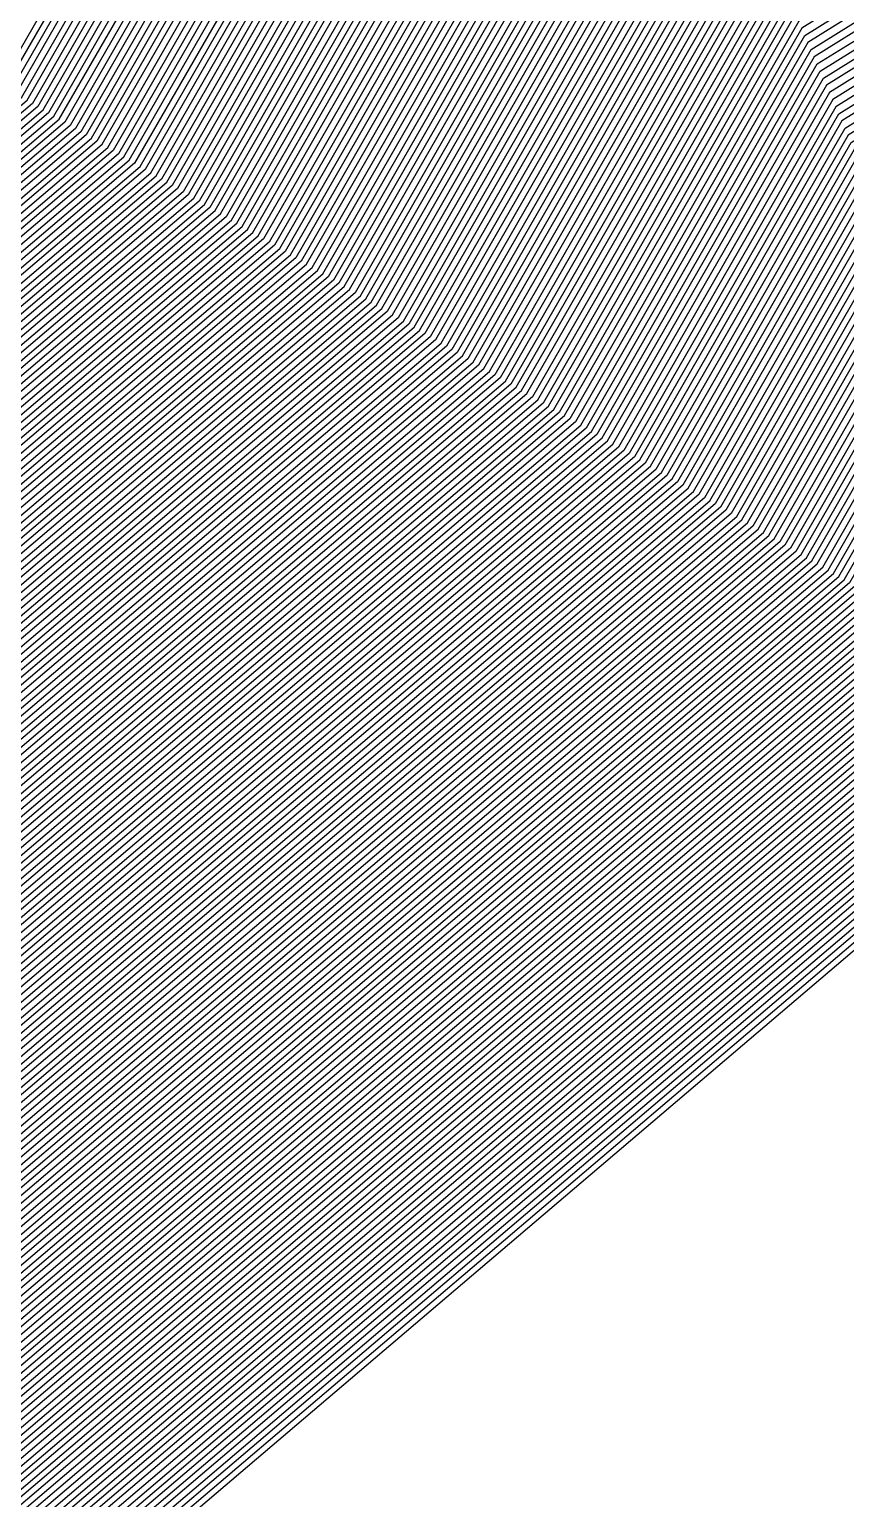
# Model space of a CAD drawing. Extents: x 7084 to 11035, y 13750 to 16729.
# Drawn here: x 8228.4 to 8307.1, y 16092.5 to 16234.2 of the extents above; entities that cross this region are included whole.
import ezdxf

# ---------------------------------------------------------------- set-up
doc = ezdxf.new("R2010")
doc.units = 0
doc.layers.add('Default', color=7, linetype='Continuous')

msp = doc.modelspace()

# ---------------------------------------------------------------- linework, layer by layer
at = {"layer": 'Default'}
for points in [[(8069.51, 16124.96), (8165.24, 16177.64), (8225.55, 16228.94), (8271.02, 16307.95), (8378.72, 16374.99), (8517.54, 16343.86)], [(7483.51, 14982.68), (7531.14, 15092.29), (7618.86, 15195.21), (7718.68, 15301.16), (7727.75, 15407.11), (7753.95, 15547.69), (7758.72, 15561.99), (7816.19, 15789.03), (7847.15, 15989.17), (7928.13, 15991.55), (8070.3, 16124.75), (8165.57, 16177.17), (8226.06, 16228.63), (8271.32, 16307.26), (8378.5, 16373.98), (8516.64, 16343)], [(7759.42, 15561.62), (7817.07, 15789.38), (7847.89, 15988.55), (7928.47, 15990.92), (8071.09, 16124.54), (8165.9, 16176.7), (8226.58, 16228.33), (8271.62, 16306.57), (8378.27, 16372.96), (8515.74, 16342.14)], [(7760.13, 15561.25), (7817.96, 15789.73), (7848.62, 15987.93), (7928.81, 15990.28), (8071.88, 16124.33), (8166.22, 16176.23), (8227.1, 16228.02), (8271.91, 16305.88), (8378.05, 16371.95), (8514.85, 16341.28)], [(7760.83, 15560.88), (7818.85, 15790.09), (7849.36, 15987.3), (7929.15, 15989.65), (8072.67, 16124.12), (8166.55, 16175.77), (8227.62, 16227.72), (8272.21, 16305.2), (8377.82, 16370.94), (8513.95, 16340.41)], [(7466.13, 14361.89), (7326.01, 14490.38), (7335.2, 14674.31), (7433.29, 14865.88), (7485.36, 14982.37), (7532.07, 15089.84), (7620.9, 15194.07), (7721.98, 15301.37), (7731.17, 15408.67), (7756.86, 15546.5), (7761.53, 15560.52), (7819.73, 15790.44), (7850.09, 15986.68), (7929.49, 15989.02), (8073.46, 16123.9), (8166.88, 16175.3), (8228.14, 16227.42), (8272.51, 16304.51), (8377.6, 16369.92), (8513.05, 16339.55)], [(8512.15, 16338.69), (8377.38, 16368.91), (8272.81, 16303.82), (8228.66, 16227.11), (8167.2, 16174.83), (8074.25, 16123.69), (7929.83, 15988.38), (7850.83, 15986.06), (7820.62, 15790.79), (7762.24, 15560.15)], [(8511.25, 16337.83), (8377.15, 16367.9), (8273.11, 16303.13), (8229.18, 16226.81), (8167.53, 16174.36), (8075.05, 16123.48), (7930.17, 15987.75), (7851.56, 15985.43), (7821.51, 15791.15), (7762.94, 15559.78)], [(7486.75, 14982.14), (7532.76, 15088), (7622.43, 15193.22), (7724.46, 15301.52), (7733.74, 15409.83), (7759.04, 15545.61), (7763.64, 15559.41), (7822.39, 15791.5), (7852.3, 15984.81), (7930.51, 15987.11), (8075.84, 16123.27), (8167.86, 16173.9), (8229.7, 16226.5), (8273.41, 16302.45), (8376.93, 16366.88), (8510.35, 16336.97)], [(8509.45, 16336.1), (8376.7, 16365.87), (8273.7, 16301.76), (8230.22, 16226.2), (8168.18, 16173.43), (8076.63, 16123.06), (7930.85, 15986.48), (7853.03, 15984.19), (7823.28, 15791.85), (7764.35, 15559.05), (7759.77, 15545.31), (7734.59, 15410.22), (7725.29, 15301.57), (7622.94, 15192.93)], [(7488.14, 14981.91), (7533.45, 15086.17), (7623.95, 15192.36), (7726.94, 15301.68), (7736.3, 15410.99), (7761.22, 15544.71), (7765.76, 15558.31), (7825.05, 15792.56), (7854.5, 15982.94), (7931.53, 15985.21), (8078.21, 16122.63), (8168.84, 16172.49), (8231.25, 16225.59), (8274.3, 16300.38), (8376.25, 16363.84), (8507.66, 16334.38)], [(7760.5, 15545.01), (7765.05, 15558.68), (7824.16, 15792.21), (7853.77, 15983.56), (7931.19, 15985.84), (8077.42, 16122.84), (8168.51, 16172.96), (8230.73, 16225.89), (8274, 16301.07), (8376.48, 16364.86), (8508.56, 16335.24)], [(8506.76, 16333.52), (8376.03, 16362.83), (8274.6, 16299.69), (8231.77, 16225.29), (8169.16, 16172.03), (8079, 16122.42), (7931.87, 15984.57), (7855.24, 15982.32), (7825.94, 15792.91), (7766.46, 15557.94)], [(8505.86, 16332.65), (8375.8, 16361.82), (8274.9, 16299.01), (8232.29, 16224.98), (8169.49, 16171.56), (8079.8, 16122.21), (7932.22, 15983.94), (7855.97, 15981.69), (7826.82, 15793.27), (7767.16, 15557.58)], [(8504.96, 16331.79), (8375.58, 16360.8), (8275.19, 16298.32), (8232.81, 16224.68), (8169.82, 16171.09), (8080.59, 16122), (7932.56, 15983.3), (7856.71, 15981.07), (7827.71, 15793.62), (7767.87, 15557.21)], [(8504.06, 16330.93), (8375.35, 16359.79), (8275.49, 16297.63), (8233.33, 16224.37), (8170.14, 16170.62), (8081.38, 16121.78), (7932.9, 15982.67), (7857.45, 15980.45), (7828.6, 15793.97), (7768.57, 15556.84)], [(8503.16, 16330.07), (8375.13, 16358.78), (8275.79, 16296.94), (8233.85, 16224.07), (8170.47, 16170.16), (8082.17, 16121.57), (7933.24, 15982.03), (7858.18, 15979.82), (7829.48, 15794.32), (7769.28, 15556.47)], [(8501.37, 16328.34), (8374.68, 16356.75), (8276.39, 16295.57), (8234.88, 16223.46), (8171.12, 16169.22), (8083.75, 16121.15), (7933.92, 15980.76), (7859.65, 15978.58), (7831.26, 15795.03), (7770.68, 15555.74)], [(7771.39, 15555.37), (7832.14, 15795.38), (7860.39, 15977.95), (7934.26, 15980.13), (8084.54, 16120.94), (8171.45, 16168.75), (8235.4, 16223.16), (8276.68, 16294.88), (8374.45, 16355.74), (8500.47, 16327.48)], [(7772.09, 15555), (7833.03, 15795.74), (7861.12, 15977.33), (7934.6, 15979.49), (8085.34, 16120.72), (8171.78, 16168.28), (8235.92, 16222.85), (8276.98, 16294.19), (8374.23, 16354.72), (8499.57, 16326.62)], [(8498.67, 16325.76), (8374, 16353.71), (8277.28, 16293.5), (8236.44, 16222.55), (8172.1, 16167.82), (8086.13, 16120.51), (7934.94, 15978.86), (7861.86, 15976.71), (7833.91, 15796.09), (7772.79, 15554.63)], [(8497.77, 16324.89), (8373.78, 16352.7), (8277.58, 16292.82), (8236.96, 16222.24), (8172.43, 16167.35), (8086.92, 16120.3), (7935.28, 15978.22), (7862.59, 15976.08), (7834.8, 15796.44), (7773.5, 15554.27)], [(7935.62, 15977.59), (8087.71, 16120.09), (8172.76, 16166.88), (8237.48, 16221.94), (8277.88, 16292.13), (8373.55, 16351.68), (8496.87, 16324.03)], [(8495.08, 16322.31), (8373.11, 16349.66), (8278.47, 16290.75), (8238.52, 16221.33), (8173.41, 16165.95), (8089.29, 16119.66), (7936.3, 15976.32), (7864.8, 15974.22), (7837.46, 15797.5), (7775.61, 15553.16), (7771.4, 15540.54), (7748.27, 15416.42), (7738.51, 15302.4), (7631.08, 15188.37), (7536.68, 15077.61), (7494.62, 14980.83), (7439.28, 14857.04), (7350.96, 14684.53), (7341.19, 14489.06), (7467.37, 14373.36), (7538.99, 14259.33), (7639.93, 14231.98), (7981.73, 14486.1)], [(7774.91, 15553.53), (7836.57, 15797.15), (7864.06, 15974.84), (7935.96, 15976.95), (8088.5, 16119.88), (8173.08, 16166.41), (8238, 16221.63), (8278.17, 16291.44), (8373.33, 16350.67), (8495.97, 16323.17)], [(7776.31, 15552.8), (7838.35, 15797.86), (7865.53, 15973.59), (7936.64, 15975.68), (8090.09, 16119.45), (8173.74, 16165.48), (8239.04, 16221.03), (8278.77, 16290.06), (8372.88, 16348.64), (8494.18, 16321.45)], [(7777.72, 15552.06), (7840.12, 15798.56), (7867, 15972.35), (7937.32, 15974.41), (8091.67, 16119.03), (8174.39, 16164.54), (8240.07, 16220.42), (8279.37, 16288.69), (8372.43, 16346.62), (8492.38, 16319.72)], [(8493.28, 16320.58), (8372.66, 16347.63), (8279.07, 16289.38), (8239.55, 16220.72), (8174.07, 16165.01), (8090.88, 16119.24), (7936.98, 15975.05), (7866.27, 15972.97)], [(7496.47, 14980.53), (7537.6, 15075.16), (7633.12, 15187.23), (7741.81, 15302.6), (7751.69, 15417.97), (7774.31, 15539.35), (7778.42, 15551.69), (7841, 15798.92), (7867.74, 15971.72), (7937.66, 15973.78), (8092.46, 16118.82), (8174.72, 16164.08), (8240.59, 16220.11), (8279.66, 16288), (8372.21, 16345.6), (8491.48, 16318.86)], [(8490.58, 16318), (8371.98, 16344.59), (8279.96, 16287.31), (8241.11, 16219.81), (8175.05, 16163.61), (8093.25, 16118.6), (7938, 15973.14), (7868.47, 15971.1), (7841.89, 15799.27), (7779.13, 15551.33), (7775.04, 15539.05), (7752.55, 15418.36), (7742.64, 15302.66)], [(7779.83, 15550.96), (7842.78, 15799.62), (7869.21, 15970.48), (7938.34, 15972.51), (8094.04, 16118.39), (8175.37, 16163.14), (8241.63, 16219.5), (8280.26, 16286.63), (8371.76, 16343.58), (8489.68, 16317.13)], [(8488.79, 16316.27), (8371.53, 16342.56), (8280.56, 16285.94), (8242.15, 16219.2), (8175.7, 16162.67), (8094.83, 16118.18), (7938.68, 15971.88), (7869.94, 15969.85), (7843.66, 15799.97)], [(8487.89, 16315.41), (8371.31, 16341.55), (8280.86, 16285.25), (8242.67, 16218.9), (8176.03, 16162.2), (8095.63, 16117.97), (7939.02, 15971.24)], [(8486.99, 16314.55), (8371.08, 16340.54), (8281.16, 16284.56), (8243.19, 16218.59), (8176.35, 16161.74), (8096.42, 16117.76), (7939.36, 15970.61), (7871.41, 15968.61), (7845.44, 15800.68), (7781.94, 15549.86)], [(8486.09, 16313.69), (8370.86, 16339.52), (8281.45, 16283.87), (8243.7, 16218.29), (8176.68, 16161.27), (8097.21, 16117.54), (7939.7, 15969.97), (7872.15, 15967.98), (7846.32, 15801.03), (7782.65, 15549.49)], [(7499.72, 14979.99), (7539.22, 15070.88), (7636.68, 15185.24), (7747.59, 15302.96), (7757.67, 15420.69), (7779.4, 15537.26), (7783.35, 15549.12), (7847.21, 15801.39), (7872.88, 15967.36), (7940.04, 15969.34), (8098, 16117.33), (8177.01, 16160.8), (8244.22, 16217.98), (8281.75, 16283.19), (8370.63, 16338.51), (8485.19, 16312.82)], [(8484.29, 16311.96), (8370.41, 16337.5), (8282.05, 16282.5), (8244.74, 16217.68), (8177.33, 16160.33), (8098.79, 16117.12), (7940.38, 15968.7), (7873.62, 15966.74), (7848.09, 15801.74), (7784.06, 15548.75)], [(7784.76, 15548.38), (7848.98, 15802.09), (7874.36, 15966.11), (7940.72, 15968.07), (8099.58, 16116.91), (8177.66, 16159.87), (8245.26, 16217.37), (8282.35, 16281.81), (8370.18, 16336.48), (8483.39, 16311.1)], [(8482.5, 16310.24), (8369.96, 16335.47), (8282.65, 16281.12), (8245.78, 16217.07), (8177.99, 16159.4), (8100.38, 16116.7), (7941.06, 15967.43), (7875.09, 15965.49), (7849.87, 15802.45), (7785.46, 15548.02)], [(7786.17, 15547.65), (7850.75, 15802.8), (7875.83, 15964.87), (7941.4, 15966.8), (8101.17, 16116.48), (8178.31, 16158.93), (8246.3, 16216.77), (8282.94, 16280.43), (8369.73, 16334.46), (8481.6, 16309.38)], [(7783.04, 15535.78), (7786.87, 15547.28), (7851.64, 15803.15), (7876.56, 15964.24), (7941.74, 15966.16), (8101.96, 16116.27), (8178.64, 16158.46), (8246.82, 16216.46), (8283.24, 16279.75), (8369.51, 16333.44), (8480.7, 16308.51)], [(8479.8, 16307.65), (8369.28, 16332.43), (8283.54, 16279.06), (8247.34, 16216.16), (8178.97, 16158), (8102.75, 16116.06), (7942.08, 15965.53), (7877.3, 15963.62), (7852.53, 15803.51), (7787.57, 15546.91)], [(7784.49, 15535.18), (7788.28, 15546.55), (7853.41, 15803.86), (7878.03, 15963), (7942.42, 15964.89), (8103.54, 16115.85), (8179.29, 16157.53), (8247.86, 16215.85), (8283.84, 16278.37), (8369.06, 16331.42), (8478.9, 16306.79)], [(7788.98, 15546.18), (7854.3, 15804.21), (7878.77, 15962.37), (7942.76, 15964.26), (8104.33, 16115.64), (8179.62, 16157.06), (8248.37, 16215.55), (8284.14, 16277.68), (8368.83, 16330.4), (8478, 16305.93)], [(7790.39, 15545.44), (7856.07, 15804.92), (7880.24, 15961.13), (7943.44, 15962.99), (8105.92, 16115.21), (8180.27, 16156.13), (8249.41, 16214.94), (8284.73, 16276.31), (8368.39, 16328.38), (8476.2, 16304.2)], [(8179.95, 16156.59), (8248.89, 16215.24), (8284.43, 16277), (8368.61, 16329.39), (8477.1, 16305.06)], [(7791.09, 15545.08), (7856.96, 15805.27), (7880.97, 15960.5), (7943.78, 15962.35), (8106.71, 16115), (8180.6, 16155.66), (8249.93, 16214.64), (8285.03, 16275.62), (8368.16, 16327.36), (8475.31, 16303.34)], [(7791.8, 15544.71), (7857.84, 15805.62), (7881.71, 15959.88), (7944.12, 15961.72), (8107.5, 16114.79), (8180.93, 16155.19), (8250.45, 16214.33), (8285.33, 16274.93), (8367.94, 16326.35), (8474.41, 16302.48)], [(8473.51, 16301.62), (8367.71, 16325.34), (8285.63, 16274.24), (8250.97, 16214.03), (8181.25, 16154.72), (8108.29, 16114.58), (7944.46, 15961.08), (7882.44, 15959.26), (7858.73, 15805.98), (7792.5, 15544.34)], [(8472.61, 16300.75), (8367.49, 16324.32), (8285.92, 16273.56), (8251.49, 16213.72), (8181.58, 16154.25), (8109.08, 16114.37), (7944.8, 15960.45), (7883.18, 15958.64), (7859.62, 15806.33), (7793.21, 15543.97)], [(8471.71, 16299.89), (8367.26, 16323.31), (8286.22, 16272.87), (8252.01, 16213.42), (8181.91, 16153.79), (8109.87, 16114.15), (7945.14, 15959.81), (7883.91, 15958.01), (7860.5, 15806.68), (7793.91, 15543.61)], [(7447.38, 14845.1), (7507.12, 14978.76), (7542.91, 15061.09), (7644.83, 15180.68), (7760.81, 15303.79), (7771.35, 15426.89), (7791.03, 15532.5), (7794.61, 15543.24), (7861.39, 15807.04), (7884.65, 15957.39), (7945.48, 15959.18), (8110.66, 16113.94), (8182.23, 16153.32), (8252.52, 16213.11), (8286.52, 16272.18), (8367.04, 16322.3), (8470.81, 16299.03)], [(8469.91, 16298.17), (8366.81, 16321.28), (8286.82, 16271.49), (8253.04, 16212.81), (8182.56, 16152.85), (8111.46, 16113.73), (7945.82, 15958.54), (7885.38, 15956.77), (7862.27, 15807.39), (7795.32, 15542.87), (7791.76, 15532.2)], [(7631.67, 14243.24), (7546.91, 14266.21), (7469.16, 14389.99), (7363.2, 14487.16), (7373.81, 14699.35), (7447.98, 14844.21), (7508.05, 14978.6), (7543.37, 15059.87), (7645.85, 15180.11), (7762.46, 15303.89), (7773.06, 15427.67), (7792.49, 15531.9), (7796.02, 15542.5), (7863.16, 15807.74), (7886.12, 15956.14), (7946.16, 15957.91), (8112.25, 16113.52), (8182.89, 16152.38), (8253.56, 16212.51), (8287.12, 16270.8), (8366.59, 16320.27), (8469.02, 16297.3)], [(8467.22, 16295.58), (8366.14, 16318.24), (8287.71, 16269.43), (8254.6, 16211.9), (8183.54, 16151.45), (8113.83, 16113.09), (7946.84, 15956.64), (7887.59, 15954.9), (7864.93, 15808.45), (7797.43, 15541.77), (7793.94, 15531.31)], [(8468.12, 16296.44), (8366.36, 16319.26), (8287.41, 16270.12), (8254.08, 16212.2), (8183.22, 16151.92), (8113.04, 16113.31), (7946.5, 15957.27), (7886.85, 15955.52), (7864.05, 15808.1), (7796.72, 15542.13)], [(7798.13, 15541.4), (7865.82, 15808.8), (7888.32, 15954.27), (7947.18, 15956), (8114.62, 16112.88), (8183.87, 16150.98), (8255.12, 16211.59), (8288.01, 16268.74), (8365.91, 16317.23), (8466.32, 16294.72)], [(7795.4, 15530.71), (7798.84, 15541.03), (7866.71, 15809.16), (7889.06, 15953.65), (7947.52, 15955.37), (8115.41, 16112.67), (8184.2, 16150.51), (8255.64, 16211.29), (8288.31, 16268.05), (8365.69, 16316.22), (8465.42, 16293.86)], [(7799.54, 15540.66), (7867.59, 15809.51), (7889.8, 15953.03), (7947.86, 15954.74), (8116.21, 16112.46), (8184.52, 16150.05), (8256.16, 16210.98), (8288.61, 16267.37), (8365.46, 16315.2), (8464.52, 16292.99)], [(7800.24, 15540.3), (7868.48, 15809.86), (7890.53, 15952.4), (7948.2, 15954.1), (8117, 16112.25), (8184.85, 16149.58), (8256.68, 16210.68), (8288.91, 16266.68), (8365.24, 16314.19), (8463.62, 16292.13)], [(8462.73, 16291.27), (8365.01, 16313.18), (8289.2, 16265.99), (8257.19, 16210.38), (8185.18, 16149.11), (8117.79, 16112.03), (7948.54, 15953.47), (7891.27, 15951.78), (7869.36, 15810.22), (7800.95, 15539.93)], [(8460.93, 16289.54), (8364.56, 16311.15), (8289.8, 16264.61), (8258.23, 16209.77), (8185.83, 16148.17), (8119.37, 16111.61), (7949.23, 15952.2), (7892.74, 15950.53), (7871.14, 15810.92), (7802.35, 15539.19), (7799.03, 15529.22), (7780.76, 15431.16), (7769.9, 15304.35), (7650.43, 15177.55), (7545.45, 15054.36), (7512.22, 14977.91), (7450.68, 14840.23), (7380.9, 14703.95), (7370.04, 14486.56), (7469.72, 14395.15), (7549.36, 14268.34), (7629.11, 14246.74), (8009.23, 14529.33)], [(8461.83, 16290.41), (8364.79, 16312.16), (8289.5, 16265.3), (8257.71, 16210.07), (8185.5, 16148.64), (8118.58, 16111.82), (7948.89, 15952.83), (7892, 15951.16), (7870.25, 15810.57), (7801.65, 15539.56)], [(7803.06, 15538.83), (7872.02, 15811.27), (7893.47, 15949.91), (7949.57, 15951.56), (8120.16, 16111.4), (8186.16, 16147.71), (8258.75, 16209.46), (8290.1, 16263.93), (8364.34, 16310.14), (8460.03, 16288.68)], [(8120.95, 16111.19), (8186.48, 16147.24), (8259.27, 16209.16), (8290.4, 16263.24), (8364.11, 16309.13), (8459.13, 16287.82)], [(8458.23, 16286.96), (8363.89, 16308.11), (8290.69, 16262.55), (8259.79, 16208.85), (8186.81, 16146.77), (8121.75, 16110.97), (7950.25, 15950.29), (7894.94, 15948.66), (7873.8, 15811.98), (7804.47, 15538.09), (7801.21, 15528.33), (7783.32, 15432.32), (7772.37, 15304.51), (7651.96, 15176.69)], [(7805.17, 15537.72), (7874.68, 15812.33), (7895.68, 15948.04), (7950.59, 15949.66), (8122.54, 16110.76), (8187.14, 16146.3), (8260.31, 16208.55), (8290.99, 16261.86), (8363.67, 16307.1), (8457.33, 16286.1)], [(7452.18, 14838.02), (7514.53, 14977.52), (7546.6, 15051.31), (7652.98, 15176.12), (7774.03, 15304.61), (7785.03, 15433.1), (7802.67, 15527.73), (7805.87, 15537.36), (7875.57, 15812.69), (7896.41, 15947.42), (7950.93, 15949.02), (8123.33, 16110.55), (8187.46, 16145.84), (8260.83, 16208.24), (8291.29, 16261.17), (8363.44, 16306.09), (8456.44, 16285.23)], [(7806.58, 15536.99), (7876.46, 15813.04), (7897.15, 15946.79), (7951.27, 15948.39), (8124.12, 16110.34), (8187.79, 16145.37), (8261.35, 16207.94), (8291.59, 16260.49), (8363.22, 16305.07), (8455.54, 16284.37)], [(8124.91, 16110.13), (8188.12, 16144.9), (8261.86, 16207.64), (8291.89, 16259.8), (8362.99, 16304.06), (8454.64, 16283.51)], [(7626.84, 14249.84), (7551.55, 14270.24), (7470.22, 14399.74), (7376.11, 14486.04), (7387.2, 14708.03), (7453.07, 14836.7), (7515.92, 14977.29), (7547.29, 15049.47), (7654.5, 15175.27), (7776.5, 15304.77), (7787.59, 15434.26), (7804.85, 15526.84), (7807.99, 15536.25), (7878.23, 15813.75), (7898.62, 15945.55), (7951.95, 15947.12), (8125.7, 16109.91), (8188.44, 16144.43), (8262.38, 16207.33), (8292.18, 16259.11), (8362.77, 16303.05), (8453.74, 16282.65)], [(7377.63, 14485.91), (7388.77, 14709.05), (7453.67, 14835.81), (7516.85, 14977.14), (7547.75, 15048.25), (7655.52, 15174.7), (7778.16, 15304.87), (7789.3, 15435.04), (7806.3, 15526.24), (7809.39, 15535.52), (7880, 15814.45), (7900.09, 15944.3), (7952.63, 15945.85), (8127.29, 16109.49), (8189.1, 16143.5), (8263.42, 16206.72), (8292.78, 16257.74), (8362.32, 16301.02), (8451.94, 16280.92)], [(8451.04, 16280.06), (8362.09, 16300.01), (8293.08, 16257.05), (8263.94, 16206.42), (8189.42, 16143.03), (8128.08, 16109.28), (7952.97, 15945.21), (7900.82, 15943.68), (7880.89, 15814.81), (7810.1, 15535.15)], [(7470.46, 14402.03), (7379.14, 14485.78), (7390.35, 14710.08), (7454.27, 14834.93), (7517.78, 14976.99), (7548.22, 15047.02), (7656.54, 15174.13), (7779.81, 15304.97), (7791.01, 15435.81), (7807.76, 15525.65), (7810.8, 15534.78), (7881.77, 15815.16), (7901.56, 15943.06), (7953.31, 15944.58), (8128.87, 16109.07), (8189.75, 16142.56), (8264.46, 16206.11), (8293.38, 16256.36), (8361.87, 16298.99), (8450.14, 16279.2)], [(8449.25, 16278.34), (8361.64, 16297.98), (8293.67, 16255.67), (8264.98, 16205.81), (8190.08, 16142.1), (8129.66, 16108.85), (7953.65, 15943.94), (7902.29, 15942.43), (7882.66, 15815.51), (7811.5, 15534.41)], [(7812.21, 15534.05), (7883.55, 15815.87), (7903.03, 15941.81), (7953.99, 15943.31), (8130.45, 16108.64), (8190.4, 16141.63), (8265.5, 16205.51), (8293.97, 16254.98), (8361.42, 16296.97), (8448.35, 16277.47)], [(8482.98, 14288.93), (8114.28, 14435.26), (7975.94, 14476.99), (7642.2, 14228.88), (7536.8, 14257.43), (7466.87, 14368.77), (7335.12, 14489.59), (7344.66, 14680.44), (7436.88, 14860.57), (7490.92, 14981.45), (7534.83, 15082.5), (7627.01, 15190.65), (7731.9, 15301.99), (7741.43, 15413.32), (7765.59, 15542.93), (7769.98, 15556.11), (7830.37, 15794.68), (7858.92, 15979.2), (7933.58, 15981.4), (8082.96, 16121.36), (8170.8, 16169.69), (8234.37, 16223.76), (8276.09, 16296.26)], [(7455.17, 14833.6), (7519.16, 14976.75), (7548.91, 15045.19), (7658.07, 15173.27), (7782.29, 15305.13), (7793.58, 15436.98), (7809.94, 15524.75), (7812.91, 15533.68), (7884.43, 15816.22), (7903.76, 15941.19), (7954.33, 15942.67), (8131.24, 16108.43), (8190.73, 16141.16), (8266.01, 16205.2), (8294.27, 16254.3), (8361.19, 16295.95), (8447.45, 16276.61)], [(8446.55, 16275.75), (8360.97, 16294.94), (8294.57, 16253.61), (8266.53, 16204.9), (8191.06, 16140.69), (8132.04, 16108.22), (7954.67, 15942.04), (7904.5, 15940.56), (7885.32, 15816.57), (7813.62, 15533.31)], [(8445.65, 16274.89), (8360.74, 16293.93), (8294.87, 16252.92), (8267.05, 16204.59), (8191.38, 16140.22), (8132.83, 16108.01), (7955.01, 15941.4), (7905.24, 15939.94), (7886.2, 15816.92), (7814.32, 15532.94)], [(8444.75, 16274.03), (8360.52, 16292.91), (8295.16, 16252.23), (8267.57, 16204.29), (8191.71, 16139.76), (8133.62, 16107.79), (7955.35, 15940.77), (7905.97, 15939.32), (7887.09, 15817.28), (7815.02, 15532.58)], [(7521.02, 14976.45), (7549.83, 15042.74), (7660.11, 15172.13), (7785.59, 15305.33), (7797, 15438.53), (7812.85, 15523.56), (7815.73, 15532.21), (7887.98, 15817.63), (7906.71, 15938.69), (7955.69, 15940.13), (8134.41, 16107.58), (8192.04, 16139.29), (8268.09, 16203.98), (8295.46, 16251.55), (8360.29, 16291.9), (8443.85, 16273.16)], [(8442.96, 16272.3), (8360.07, 16290.89), (8295.76, 16250.86), (8268.61, 16203.68), (8192.36, 16138.82), (8135.2, 16107.37), (7956.03, 15939.5), (7907.44, 15938.07), (7888.86, 15817.98), (7816.43, 15531.84)], [(8442.06, 16271.44), (8359.84, 16289.87), (8296.06, 16250.17), (8269.13, 16203.38), (8192.69, 16138.35), (8135.99, 16107.16), (7956.37, 15938.86), (7908.18, 15937.45), (7889.75, 15818.34), (7817.14, 15531.47)], [(8441.16, 16270.58), (8359.62, 16288.86), (8296.36, 16249.48), (8269.65, 16203.07), (8193.02, 16137.89), (8136.79, 16106.95), (7956.71, 15938.23), (7908.91, 15936.82), (7890.64, 15818.69), (7817.84, 15531.11)], [(7818.54, 15530.74), (7891.52, 15819.04), (7909.65, 15936.2), (7957.05, 15937.6), (8137.58, 16106.73), (8193.35, 16137.42), (8270.17, 16202.77), (8296.66, 16248.79), (8359.4, 16287.85), (8440.26, 16269.71)], [(7400.59, 14716.72), (7458.17, 14829.18), (7523.8, 14975.99), (7551.21, 15039.07), (7663.16, 15170.43), (7790.55, 15305.64), (7802.13, 15440.86), (7817.21, 15521.77), (7819.95, 15530), (7893.29, 15819.75), (7911.12, 15934.95), (7957.73, 15936.33), (8139.16, 16106.31), (8194, 16136.48), (8271.2, 16202.16), (8297.25, 16247.42), (8358.95, 16285.82), (8438.46, 16267.99)], [(8439.36, 16268.85), (8359.17, 16286.83), (8296.95, 16248.11), (8270.68, 16202.46), (8193.67, 16136.95), (8138.37, 16106.52), (7957.39, 15936.96), (7910.38, 15935.58), (7892.41, 15819.4)], [(8437.56, 16267.13), (8358.72, 16284.81), (8297.55, 16246.73), (8271.72, 16201.85), (8194.33, 16136.02), (8139.95, 16106.1), (7958.07, 15935.69), (7911.85, 15934.33), (7894.18, 15820.1), (7820.65, 15529.63)], [(7391.29, 14484.72), (7402.95, 14718.25), (7459.07, 14827.85), (7525.18, 14975.75), (7551.91, 15037.24), (7664.69, 15169.57), (7793.03, 15305.8), (7804.69, 15442.02), (7819.39, 15520.88), (7822.06, 15528.9), (7895.95, 15820.81), (7913.32, 15933.08), (7958.75, 15934.42), (8141.53, 16105.67), (8194.98, 16135.08), (8272.76, 16201.25), (8298.15, 16245.35), (8358.27, 16282.78), (8435.77, 16265.4)], [(7821.36, 15529.27), (7895.07, 15820.46), (7912.59, 15933.71), (7958.41, 15935.06), (8140.74, 16105.89), (8194.65, 16135.55), (8272.24, 16201.55), (8297.85, 16246.04), (8358.5, 16283.79), (8436.67, 16266.27)], [(8434.87, 16264.54), (8358.05, 16281.77), (8298.44, 16244.67), (8273.28, 16200.94), (8195.31, 16134.61), (8142.33, 16105.46), (7959.09, 15933.79), (7914.06, 15932.46), (7896.84, 15821.16), (7822.77, 15528.53), (7820.12, 15520.58)], [(8433.97, 16263.68), (8357.82, 16280.75), (8298.74, 16243.98), (8273.8, 16200.64), (8195.63, 16134.14), (8143.12, 16105.25), (7959.43, 15933.15), (7914.79, 15931.84), (7897.73, 15821.51), (7823.47, 15528.16), (7820.84, 15520.28), (7806.4, 15442.8), (7794.68, 15305.9), (7665.71, 15169)], [(7824.17, 15527.8), (7898.61, 15821.87), (7915.53, 15931.21), (7959.77, 15932.52), (8143.91, 16105.04), (8195.96, 16133.68), (8274.32, 16200.33), (8299.04, 16243.29), (8357.6, 16279.74), (8433.07, 16262.82)], [(8432.17, 16261.95), (8357.37, 16278.73), (8299.34, 16242.6), (8274.83, 16200.03), (8196.29, 16133.21), (8144.7, 16104.83), (7960.11, 15931.88), (7916.26, 15930.59), (7899.5, 15822.22), (7824.88, 15527.43)], [(7825.58, 15527.06), (7900.38, 15822.57), (7917, 15929.97), (7960.45, 15931.25), (8145.49, 16104.61), (8196.61, 16132.74), (8275.35, 16199.72), (8299.64, 16241.92), (8357.15, 16277.71), (8431.27, 16261.09)], [(7407.68, 14721.32), (7460.87, 14825.2), (7527.96, 14975.29), (7553.29, 15033.57), (7667.74, 15167.86), (7797.98, 15306.1), (7809.82, 15444.35), (7823.75, 15519.09), (7826.28, 15526.69), (7901.27, 15822.93), (7917.73, 15929.35), (7960.79, 15930.61), (8146.28, 16104.4), (8196.94, 16132.27), (8275.87, 16199.42), (8299.93, 16241.23), (8356.92, 16276.7), (8430.37, 16260.23)], [(7961.13, 15929.98), (8147.07, 16104.19), (8197.27, 16131.81), (8276.39, 16199.12), (8300.23, 16240.54), (8356.7, 16275.69), (8429.48, 16259.37)], [(8428.58, 16258.51), (8356.47, 16274.67), (8300.53, 16239.85), (8276.91, 16198.81), (8197.59, 16131.34), (8147.87, 16103.98), (7961.47, 15929.34), (7919.2, 15928.1), (7903.04, 15823.63), (7827.69, 15525.96)], [(7398.12, 14484.13), (7410.04, 14722.85), (7461.77, 14823.87), (7529.35, 14975.06), (7553.98, 15031.73), (7669.27, 15167.01), (7800.46, 15306.26), (7812.39, 15445.51), (7825.93, 15518.2), (7828.4, 15525.59), (7903.93, 15823.99), (7919.94, 15927.48), (7961.81, 15928.71), (8148.66, 16103.77), (8197.92, 16130.87), (8277.43, 16198.51), (8300.83, 16239.16), (8356.25, 16273.66), (8427.68, 16257.64)], [(8426.78, 16256.78), (8356.02, 16272.65), (8301.13, 16238.48), (8277.95, 16198.2), (8198.25, 16130.4), (8149.45, 16103.55), (7962.15, 15928.07), (7920.68, 15926.85), (7904.82, 15824.34), (7829.1, 15525.22)], [(7829.8, 15524.86), (7905.7, 15824.69), (7921.41, 15926.23), (7962.49, 15927.44), (8150.24, 16103.34), (8198.57, 16129.94), (8278.47, 16197.9), (8301.42, 16237.79), (8355.8, 16271.63), (8425.88, 16255.92)], [(7830.51, 15524.49), (7906.59, 15825.05), (7922.15, 15925.61), (7962.83, 15926.8), (8151.03, 16103.13), (8198.9, 16129.47), (8278.99, 16197.59), (8301.72, 16237.1), (8355.57, 16270.62), (8424.98, 16255.06)], [(8424.08, 16254.2), (8355.35, 16269.61), (8302.02, 16236.41), (8279.5, 16197.29), (8199.23, 16129), (8151.82, 16102.92), (7963.17, 15926.17), (7922.88, 15924.98), (7907.47, 15825.4), (7831.21, 15524.12)], [(7831.92, 15523.75), (7908.36, 15825.75), (7923.62, 15924.36), (7963.51, 15925.53), (8152.62, 16102.71), (8199.55, 16128.53), (8280.02, 16196.99), (8302.32, 16235.72), (8355.12, 16268.59), (8423.19, 16253.33)], [(8422.29, 16252.47), (8354.9, 16267.58), (8302.62, 16235.04), (8280.54, 16196.68), (8199.88, 16128.07), (8153.41, 16102.5), (7963.85, 15924.9), (7924.35, 15923.74), (7909.25, 15826.11), (7832.62, 15523.38)], [(8421.39, 16251.61), (8354.68, 16266.57), (8302.91, 16234.35), (8281.06, 16196.38), (8200.21, 16127.6), (8154.2, 16102.28), (7964.19, 15924.26), (7925.09, 15923.11), (7910.13, 15826.46), (7833.32, 15523.02)], [(7834.03, 15522.65), (7911.02, 15826.81), (7925.82, 15922.49), (7964.53, 15923.63), (8154.99, 16102.07), (8200.53, 16127.13), (8281.58, 16196.07), (8303.21, 16233.66), (8354.45, 16265.55), (8420.49, 16250.75)], [(8419.59, 16249.88), (8354.23, 16264.54), (8303.51, 16232.97), (8282.1, 16195.77), (8200.86, 16126.66), (8155.78, 16101.86), (7964.87, 15922.99), (7926.56, 15921.87), (7911.91, 15827.16), (7834.73, 15522.28)], [(7835.43, 15521.91), (7912.79, 15827.52), (7927.29, 15921.24), (7965.21, 15922.36), (8156.57, 16101.65), (8201.19, 16126.19), (8282.62, 16195.46), (8303.81, 16232.29), (8354, 16263.53), (8418.69, 16249.02)], [(7465.37, 14818.57), (7534.91, 14974.14), (7556.75, 15024.39), (7675.38, 15163.59), (7810.37, 15306.88), (7822.64, 15450.16), (7834.66, 15514.62), (7836.84, 15521.18), (7914.56, 15828.22), (7928.76, 15920), (7965.9, 15921.09), (8158.16, 16101.22), (8201.84, 16125.26), (8283.65, 16194.86), (8304.41, 16230.91), (8353.55, 16261.5), (8416.9, 16247.3)], [(8417.79, 16248.16), (8353.78, 16262.51), (8304.11, 16231.6), (8283.14, 16195.16), (8201.51, 16125.73), (8157.36, 16101.44), (7965.56, 15921.72), (7928.03, 15920.62), (7913.68, 15827.87), (7836.14, 15521.55)], [(7837.55, 15520.81), (7915.45, 15828.58), (7929.5, 15919.37), (7966.24, 15920.46), (8158.95, 16101.01), (8202.17, 16124.79), (8284.17, 16194.55), (8304.7, 16230.22), (8353.33, 16260.49), (8416, 16246.44)], [(7838.25, 15520.44), (7916.34, 15828.93), (7930.23, 15918.75), (7966.58, 15919.82), (8159.74, 16100.8), (8202.5, 16124.32), (8284.69, 16194.25), (8305, 16229.53), (8353.1, 16259.47), (8415.1, 16245.57)], [(8292.48, 16258.42), (8262.9, 16207.03), (8188.77, 16143.97), (8126.5, 16109.7), (7952.29, 15946.48), (7899.35, 15944.93), (7879.11, 15814.1), (7808.69, 15535.88), (7805.58, 15526.54), (7788.45, 15434.65), (7777.33, 15304.82), (7655.01, 15174.98), (7547.52, 15048.86), (7516.39, 14977.22), (7453.37, 14836.25), (7387.99, 14708.54), (7376.87, 14485.97), (7470.28, 14400.31), (7551.82, 14270.48), (7626.55, 14250.23), (8015.74, 14539.58), (8113.82, 14509.98), (8543.79, 14339.35)], [(8414.2, 16244.71), (8352.88, 16258.46), (8305.3, 16228.85), (8285.21, 16193.94), (8202.82, 16123.86), (8160.53, 16100.59), (7966.92, 15919.19), (7930.97, 15918.13), (7917.22, 15829.28), (7838.95, 15520.08), (7836.84, 15513.73)], [(8413.3, 16243.85), (8352.65, 16257.45), (8305.6, 16228.16), (8285.73, 16193.64), (8203.15, 16123.39), (8161.32, 16100.38), (7967.26, 15918.55), (7931.7, 15917.5), (7918.11, 15829.64), (7839.66, 15519.71)], [(8412.4, 16242.99), (8352.43, 16256.43), (8305.9, 16227.47), (8286.25, 16193.33), (8203.48, 16122.92), (8162.11, 16100.16), (7967.6, 15917.92), (7932.44, 15916.88), (7919, 15829.99), (7840.36, 15519.34)], [(8411.5, 16242.12), (8352.2, 16255.42), (8306.19, 16226.78), (8286.77, 16193.03), (8203.8, 16122.45), (8162.91, 16099.95), (7967.94, 15917.28), (7933.17, 15916.26), (7919.88, 15830.34), (7841.07, 15518.97)], [(7841.77, 15518.61), (7920.77, 15830.7), (7933.91, 15915.64), (7968.28, 15916.65), (8163.7, 16099.74), (8204.13, 16121.99), (8287.29, 16192.73), (8306.49, 16226.09), (8351.98, 16254.41), (8410.61, 16241.26)], [(8409.71, 16240.4), (8351.75, 16253.39), (8306.79, 16225.41), (8287.81, 16192.42), (8204.46, 16121.52), (8164.49, 16099.53), (7968.62, 15916.01), (7934.64, 15915.01), (7921.65, 15831.05), (7842.47, 15518.24)], [(7843.18, 15517.87), (7922.54, 15831.4), (7935.38, 15914.39), (7968.96, 15915.38), (8165.28, 16099.32), (8204.78, 16121.05), (8288.32, 16192.12), (8307.09, 16224.72), (8351.53, 16252.38), (8408.81, 16239.54)], [(8407.91, 16238.68), (8351.3, 16251.37), (8307.39, 16224.03), (8288.84, 16191.81), (8205.11, 16120.58), (8166.07, 16099.1), (7969.3, 15914.74), (7936.11, 15913.77), (7923.43, 15831.76), (7843.88, 15517.5)], [(7844.58, 15517.13), (7924.31, 15832.11), (7936.85, 15913.14), (7969.64, 15914.11), (8166.86, 16098.89), (8205.44, 16120.11), (8289.36, 16191.51), (8307.68, 16223.34), (8351.08, 16250.35), (8407.01, 16237.81)], [(7470.47, 14811.05), (7542.78, 14972.83), (7560.67, 15014), (7684.04, 15158.75), (7824.42, 15307.75), (7837.18, 15456.76), (7847.02, 15509.56), (7848.81, 15514.93), (7929.63, 15834.23), (7941.26, 15909.4), (7971.68, 15910.3), (8171.61, 16097.62), (8207.4, 16117.31), (8292.47, 16189.68), (8309.47, 16219.22), (8349.73, 16244.27), (8401.62, 16232.64), (8890.82, 16249.67)], [(8406.11, 16236.95), (8350.85, 16249.34), (8307.98, 16222.66), (8289.88, 16191.2), (8205.76, 16119.65), (8167.65, 16098.68), (7969.98, 15913.47), (7937.59, 15912.52), (7925.2, 15832.46), (7845.29, 15516.77)], [(8891.02, 16248.85), (8400.72, 16231.78), (8349.51, 16243.26), (8309.77, 16218.53), (8292.99, 16189.38), (8207.72, 16116.84), (8172.4, 16097.41), (7972.02, 15909.66), (7942, 15908.78), (7930.52, 15834.58)], [(7469.27, 14812.82), (7540.93, 14973.14), (7559.75, 15016.44), (7682, 15159.88), (7821.11, 15307.55), (7833.76, 15455.21), (7844.11, 15510.75), (7845.99, 15516.4), (7926.09, 15832.81), (7938.32, 15911.9), (7970.32, 15912.84), (8168.45, 16098.47), (8206.09, 16119.18), (8290.4, 16190.9), (8308.28, 16221.97), (8350.63, 16248.33), (8405.21, 16236.09)], [(8404.31, 16235.23), (8350.41, 16247.31), (8308.58, 16221.28), (8290.92, 16190.6), (8206.42, 16118.71), (8169.24, 16098.26), (7970.66, 15912.2), (7939.06, 15911.27), (7926.97, 15833.17), (7846.7, 15516.03)], [(8891.23, 16248.02), (8399.82, 16230.92), (8349.28, 16242.25), (8310.07, 16217.84), (8293.51, 16189.07), (8208.05, 16116.37), (8173.19, 16097.2), (7972.36, 15909.03), (7942.73, 15908.16), (7931.4, 15834.93), (7850.21, 15514.19)], [(7850.92, 15513.83), (7932.29, 15835.29), (7943.47, 15907.53), (7972.7, 15908.39), (8173.99, 16096.98), (8208.38, 16115.91), (8294.03, 16188.77), (8310.37, 16217.15), (8349.06, 16241.24), (8398.92, 16230.05), (8891.43, 16247.2)], [(7848.1, 15515.3), (7928.75, 15833.87), (7940.53, 15910.03), (7971.34, 15910.93), (8170.82, 16097.83), (8207.07, 16117.78), (8291.96, 16189.99), (8309.17, 16219.9), (8349.96, 16245.29), (8402.52, 16233.5)], [(8891.85, 16245.55), (8397.13, 16228.33), (8348.61, 16239.21), (8310.96, 16215.78), (8295.07, 16188.16), (8209.03, 16114.97), (8175.57, 16096.56), (7973.38, 15907.12), (7944.94, 15906.29), (7934.06, 15835.99), (7852.33, 15513.09)], [(8892.05, 16244.73), (8396.23, 16227.47), (8348.38, 16238.2), (8311.26, 16215.09), (8295.59, 16187.86), (8209.36, 16114.5), (8176.36, 16096.35), (7973.72, 15906.49), (7945.67, 15905.66), (7934.95, 15836.35), (7853.03, 15512.72)], [(8892.26, 16243.9), (8395.33, 16226.61), (8348.16, 16237.18), (8311.56, 16214.4), (8296.11, 16187.55), (8209.68, 16114.04), (8177.15, 16096.14), (7974.06, 15905.85), (7946.41, 15905.04), (7935.84, 15836.7), (7853.73, 15512.36)], [(7854.44, 15511.99), (7936.72, 15837.05), (7947.14, 15904.42), (7974.4, 15905.22), (8177.94, 16095.92), (8210.01, 16113.57), (8296.63, 16187.25), (8311.86, 16213.71), (8347.93, 16236.17), (8394.43, 16225.74), (8892.46, 16243.08)], [(7855.14, 15511.62), (7937.61, 15837.41), (7947.88, 15903.79), (7974.74, 15904.58), (8178.74, 16095.71), (8210.34, 16113.1), (8297.14, 16186.94), (8312.16, 16213.03), (8347.71, 16235.16), (8393.53, 16224.88), (8892.67, 16242.26)], [(7427.72, 14481.57), (7440.77, 14742.77), (7473.46, 14806.63), (7547.41, 14972.06), (7562.98, 15007.88), (7689.13, 15155.9), (7832.68, 15308.27), (7845.73, 15460.64), (7854.29, 15506.58), (7855.85, 15511.25), (7938.49, 15837.76), (7948.61, 15903.17), (7975.08, 15903.95), (8179.53, 16095.5), (8210.66, 16112.63), (8297.66, 16186.64), (8312.45, 16212.34), (8347.48, 16234.14), (8392.63, 16224.02), (8892.87, 16241.43)], [(8893.08, 16240.61), (8391.73, 16223.16), (8347.26, 16233.13), (8312.75, 16211.65), (8298.18, 16186.34), (8210.99, 16112.16), (8180.32, 16095.29), (7975.42, 15903.32), (7949.35, 15902.55), (7939.38, 15838.11), (7856.55, 15510.88), (7855.02, 15506.28), (7846.58, 15461.02), (7833.5, 15308.32), (7689.64, 15155.61)], [(8398.02, 16229.19), (8348.83, 16240.22), (8310.67, 16216.46), (8294.55, 16188.47), (8208.7, 16115.44), (8174.78, 16096.77), (7973.04, 15907.76), (7944.2, 15906.91), (7933.18, 15835.64), (7851.62, 15513.46)], [(7474.55, 14439.89), (7429.24, 14481.44), (7442.34, 14743.8), (7474.06, 14805.75), (7548.34, 14971.91), (7563.44, 15006.66), (7690.15, 15155.33), (7834.33, 15308.37), (7847.44, 15461.41), (7855.74, 15505.98), (7857.25, 15510.52), (7940.27, 15838.46), (7950.08, 15901.92), (7975.76, 15902.68), (8181.11, 16095.08), (8211.32, 16111.7), (8298.7, 16186.03), (8313.05, 16210.96), (8347.03, 16232.12), (8390.84, 16222.29), (8893.29, 16239.78)], [(7857.96, 15510.15), (7941.15, 15838.82), (7950.82, 15901.3), (7976.1, 15902.05), (8181.9, 16094.86), (8211.65, 16111.23), (8299.22, 16185.73), (8313.35, 16210.27), (8346.81, 16231.1), (8389.94, 16221.43), (8893.49, 16238.96)], [(8182.69, 16094.65), (8211.97, 16110.76), (8299.74, 16185.42), (8313.65, 16209.59), (8346.58, 16230.09), (8389.04, 16220.57), (8893.7, 16238.14)], [(8894.11, 16236.49), (8387.24, 16218.85), (8346.13, 16228.06), (8314.24, 16208.21), (8300.78, 16184.81), (8212.63, 16109.83), (8184.28, 16094.23), (7977.12, 15900.14), (7953.03, 15899.43), (7943.81, 15839.88), (7860.07, 15509.05), (7858.65, 15504.79), (7850.86, 15462.96), (7837.63, 15308.57), (7692.18, 15154.19), (7564.37, 15004.21), (7550.19, 14971.6), (7475.26, 14803.98), (7445.5, 14745.84), (7432.27, 14481.18), (7474.8, 14442.18), (7571.76, 14287.79), (7605.78, 14278.58), (8068.57, 14622.64)], [(7859.36, 15509.41), (7942.93, 15839.52), (7952.29, 15900.06), (7976.78, 15900.78), (8183.48, 16094.44), (8212.3, 16110.29), (8300.26, 16185.12), (8313.94, 16208.9), (8346.36, 16229.08), (8388.14, 16219.71), (8893.9, 16237.31)], [(8894.52, 16234.84), (8385.44, 16217.12), (8345.69, 16226.04), (8314.84, 16206.84), (8301.81, 16184.21), (8213.28, 16108.89), (8185.86, 16093.8), (7977.8, 15898.87), (7954.5, 15898.19), (7945.58, 15840.58), (7861.48, 15508.31), (7860.11, 15504.2)], [(8894.31, 16235.67), (8386.34, 16217.98), (8345.91, 16227.05), (8314.54, 16207.52), (8301.29, 16184.51), (8212.95, 16109.36), (8185.07, 16094.02), (7977.46, 15899.51), (7953.76, 15898.81), (7944.7, 15840.23), (7860.77, 15508.68)], [(7476.46, 14802.21), (7552.04, 14971.29), (7565.29, 15001.76), (7694.22, 15153.05), (7840.94, 15308.78), (7854.27, 15464.51), (7861.56, 15503.6), (7862.88, 15507.58), (7947.36, 15841.29), (7955.97, 15896.94), (7978.48, 15897.6), (8187.44, 16093.38), (8213.93, 16107.96), (8302.85, 16183.6), (8315.43, 16205.46), (8345.24, 16224.01), (8383.65, 16215.4), (8894.93, 16233.19)], [(8894.72, 16234.02), (8384.55, 16216.26), (8345.46, 16225.02), (8315.14, 16206.15), (8302.33, 16183.9), (8213.61, 16108.42), (8186.65, 16093.59), (7978.14, 15898.24), (7955.23, 15897.56), (7946.47, 15840.94)], [(7841.76, 15308.83), (7855.13, 15464.9), (7862.29, 15503.3), (7863.59, 15507.21), (7948.24, 15841.64), (7956.7, 15896.32), (7978.82, 15896.97), (8188.23, 16093.17), (8214.26, 16107.49), (8303.37, 16183.29), (8315.73, 16204.77), (8345.01, 16223), (8382.75, 16214.53), (8895.14, 16232.37)], [(7864.29, 15506.84), (7949.13, 15842), (7957.44, 15895.69), (7979.16, 15896.33), (8189.03, 16092.96), (8214.59, 16107.02), (8303.89, 16182.99), (8316.03, 16204.08), (8344.79, 16221.98), (8381.85, 16213.67), (8895.34, 16231.55)], [(8189.82, 16092.74), (8214.91, 16106.55), (8304.41, 16182.68), (8316.33, 16203.4), (8344.56, 16220.97), (8380.95, 16212.81), (8895.55, 16230.72)], [(7865.7, 15506.11), (7950.9, 15842.7), (7958.91, 15894.45), (7979.84, 15895.06), (8190.61, 16092.53), (8215.24, 16106.08), (8304.93, 16182.38), (8316.63, 16202.71), (8344.34, 16219.96), (8380.05, 16211.95), (8895.75, 16229.9)], [(7980.18, 15894.43), (8191.4, 16092.32), (8215.57, 16105.62), (8305.45, 16182.08), (8316.92, 16202.02), (8344.11, 16218.94), (8379.15, 16211.09), (8895.96, 16229.08)], [(7867.11, 15505.37), (7952.67, 15843.41), (7960.38, 15893.2), (7980.52, 15893.79), (8192.19, 16092.11), (8215.89, 16105.15), (8305.96, 16181.77), (8317.22, 16201.33), (8343.89, 16217.93), (8378.25, 16210.22), (8896.16, 16228.25)], [(7867.81, 15505), (7953.56, 15843.76), (7961.11, 15892.58), (7980.86, 15893.16), (8192.98, 16091.9), (8216.22, 16104.68), (8306.48, 16181.47), (8317.52, 16200.64), (8343.66, 16216.92), (8377.36, 16209.36), (8896.37, 16227.43)], [(7868.51, 15504.63), (7954.45, 15844.11), (7961.85, 15891.95), (7981.2, 15892.52), (8193.77, 16091.68), (8216.55, 16104.21), (8307, 16181.16), (8317.82, 16199.96), (8343.44, 16215.9), (8376.46, 16208.5), (8896.58, 16226.6)], [(8896.78, 16225.78), (8375.56, 16207.64), (8343.21, 16214.89), (8318.12, 16199.27), (8307.52, 16180.86), (8216.87, 16103.75), (8194.57, 16091.47), (7981.54, 15891.89), (7962.58, 15891.33), (7955.33, 15844.47), (7869.22, 15504.27), (7868.1, 15500.92), (7861.97, 15468), (7848.37, 15309.24), (7698.8, 15150.48)], [(8896.99, 16224.96), (8374.66, 16206.78), (8342.99, 16213.88), (8318.42, 16198.58), (8308.04, 16180.55), (8217.2, 16103.28), (8195.36, 16091.26), (7981.88, 15891.25), (7963.32, 15890.71), (7956.22, 15844.82), (7869.92, 15503.9)], [(8897.19, 16224.13), (8373.76, 16205.91), (8342.76, 16212.86), (8318.71, 16197.89), (8308.56, 16180.25), (8217.53, 16102.81), (8196.15, 16091.05), (7982.23, 15890.62), (7964.05, 15890.08), (7957.11, 15845.17), (7870.63, 15503.53)], [(8897.4, 16223.31), (8372.86, 16205.05), (8342.54, 16211.85), (8319.01, 16197.21), (8309.08, 16179.95), (8217.85, 16102.34), (8196.94, 16090.84), (7982.57, 15889.98), (7964.79, 15889.46), (7957.99, 15845.53), (7871.33, 15503.16)], [(8897.6, 16222.49), (8371.96, 16204.19), (8342.31, 16210.84), (8319.31, 16196.52), (8309.6, 16179.64), (8218.18, 16101.88), (8197.73, 16090.62), (7982.91, 15889.35), (7965.52, 15888.84), (7958.88, 15845.88), (7872.03, 15502.8), (7871.01, 15499.73), (7865.39, 15469.56), (7851.68, 15309.45)], [(8308.88, 16220.59), (8291.44, 16190.29), (8206.74, 16118.24), (8170.03, 16098.04), (7971, 15911.57), (7939.79, 15910.65), (7927.86, 15833.52), (7847.4, 15515.66), (7845.56, 15510.16), (7835.47, 15455.98), (7822.76, 15307.65), (7683.02, 15159.32), (7560.21, 15015.22), (7541.86, 14972.98), (7469.87, 14811.94), (7431.32, 14736.64), (7418.61, 14482.36), (7473.68, 14431.86), (7566.85, 14283.52), (7610.9, 14271.59), (8055.55, 14602.16), (8113.37, 14584.71), (8604.6, 14389.76)], [(8897.81, 16221.66), (8371.07, 16203.33), (8342.09, 16209.82), (8319.61, 16195.83), (8310.12, 16179.34), (8218.51, 16101.41), (8198.52, 16090.41), (7983.25, 15888.71), (7966.26, 15888.21), (7959.76, 15846.23), (7872.74, 15502.43)], [(8898.02, 16220.84), (8370.17, 16202.46), (8341.86, 16208.81), (8319.91, 16195.14), (8310.63, 16179.03), (8218.83, 16100.94), (8199.32, 16090.2), (7983.59, 15888.08), (7966.99, 15887.59)], [(8898.22, 16220.02), (8369.27, 16201.6), (8341.64, 16207.8), (8320.2, 16194.45), (8311.15, 16178.73), (8219.16, 16100.47), (8200.11, 16089.99), (7983.93, 15887.44), (7967.73, 15886.97), (7961.54, 15846.94), (7874.15, 15501.69)], [(8200.9, 16089.78), (8219.49, 16100), (8311.67, 16178.42), (8320.5, 16193.77), (8341.41, 16206.78), (8368.37, 16200.74), (8898.43, 16219.19)], [(8898.63, 16218.37), (8367.47, 16199.88), (8341.19, 16205.77), (8320.8, 16193.08), (8312.19, 16178.12), (8219.81, 16099.54), (8201.69, 16089.56), (7984.61, 15886.18), (7969.2, 15885.72), (7963.31, 15847.65), (7875.55, 15500.96)], [(8898.84, 16217.54), (8366.57, 16199.02), (8340.97, 16204.76), (8321.1, 16192.39), (8312.71, 16177.82), (8220.14, 16099.07), (8202.48, 16089.35), (7984.95, 15885.54), (7969.94, 15885.1), (7964.2, 15848), (7876.26, 15500.59)], [(8899.04, 16216.72), (8365.67, 16198.15), (8340.74, 16203.74), (8321.4, 16191.7), (8313.23, 16177.51), (8220.47, 16098.6), (8203.27, 16089.14), (7985.29, 15884.91), (7970.67, 15884.48)], [(8899.25, 16215.9), (8364.78, 16197.29), (8340.52, 16202.73), (8321.69, 16191.01), (8313.75, 16177.21), (8220.79, 16098.13), (8204.06, 16088.93), (7985.63, 15884.27), (7971.41, 15883.85), (7965.97, 15848.7), (7877.66, 15499.86)], [(8899.46, 16215.07), (8363.88, 16196.43), (8340.29, 16201.72), (8321.99, 16190.33), (8314.27, 16176.9), (8221.12, 16097.67), (8204.86, 16088.72), (7985.97, 15883.64), (7972.14, 15883.23), (7966.85, 15849.06), (7878.37, 15499.49)], [(8899.66, 16214.25), (8362.98, 16195.57), (8340.07, 16200.7), (8322.29, 16189.64), (8314.78, 16176.6), (8221.45, 16097.2), (8205.65, 16088.51), (7986.31, 15883), (7972.88, 15882.61), (7967.74, 15849.41), (7879.07, 15499.12), (7878.28, 15496.75), (7873.94, 15473.43), (7859.94, 15309.96), (7705.93, 15146.5), (7570.59, 14987.7), (7562.69, 14969.52), (7483.36, 14792.04), (7466.77, 14759.63), (7452.77, 14479.4), (7476.47, 14457.67), (7579.14, 14294.2), (7598.1, 14289.06), (8088.11, 14653.36)], [(8899.87, 16213.43), (8362.08, 16194.7), (8339.84, 16199.69), (8322.59, 16188.95), (8315.3, 16176.29), (8221.78, 16096.73), (8206.44, 16088.29), (7986.65, 15882.37), (7973.61, 15881.98), (7968.63, 15849.76)], [(8900.07, 16212.6), (8361.18, 16193.84), (8339.62, 16198.68), (8322.89, 16188.26), (8315.82, 16175.99), (8222.1, 16096.26), (8207.23, 16088.08), (7986.99, 15881.73), (7974.35, 15881.36), (7969.51, 15850.12), (7880.48, 15498.38)], [(7863.24, 15310.17), (7877.36, 15474.99), (7881.19, 15495.56), (7881.89, 15497.65), (7971.29, 15850.82), (7975.82, 15880.11), (7987.67, 15880.46), (8208.81, 16087.66), (8222.76, 16095.33), (8316.86, 16175.38), (8323.48, 16186.89), (8339.17, 16196.65), (8359.38, 16192.12), (8900.48, 16210.95)], [(8900.28, 16211.78), (8360.28, 16192.98), (8339.39, 16197.66), (8323.18, 16187.58), (8316.34, 16175.69), (8222.43, 16095.8), (8208.02, 16087.87), (7987.33, 15881.1), (7975.08, 15880.74), (7970.4, 15850.47), (7881.18, 15498.02), (7880.46, 15495.86)], [(8900.89, 16209.31), (8357.59, 16190.39), (8338.72, 16194.62), (8324.08, 16185.51), (8317.9, 16174.77), (8223.41, 16094.39), (8210.4, 16087.23), (7988.35, 15879.19), (7977.29, 15878.87), (7973.06, 15851.53), (7883.29, 15496.91), (7882.64, 15494.96), (7879.07, 15475.76), (7864.89, 15310.27)], [(7882.59, 15497.28), (7972.17, 15851.18), (7976.55, 15879.49), (7988.01, 15879.83), (8209.6, 16087.45), (8223.08, 16094.86), (8317.38, 16175.08), (8323.78, 16186.2), (8338.94, 16195.64), (8358.48, 16191.26), (8900.69, 16210.13)], [(8901.1, 16208.48), (8356.69, 16189.53), (8338.49, 16193.61), (8324.38, 16184.82), (8318.42, 16174.47), (8223.74, 16093.93), (8211.19, 16087.02), (7988.69, 15878.56), (7978.02, 15878.24), (7973.95, 15851.88), (7884, 15496.55)], [(8901.31, 16207.66), (8355.79, 16188.67), (8338.27, 16192.6), (8324.67, 16184.14), (8318.94, 16174.16), (8224.06, 16093.46), (8211.98, 16086.81), (7989.03, 15877.92), (7978.76, 15877.62), (7974.83, 15852.24), (7884.7, 15496.18)], [(7886.11, 15495.44), (7976.6, 15852.94), (7980.23, 15876.37), (7989.71, 15876.65), (8213.56, 16086.39), (8224.72, 16092.52), (8319.97, 16173.56), (8325.27, 16182.76), (8337.82, 16190.57), (8353.99, 16186.94), (8901.72, 16206.01)], [(8901.92, 16205.19), (8353.09, 16186.08), (8337.59, 16189.56), (8325.57, 16182.07), (8320.49, 16173.25), (8225.04, 16092.05), (8214.35, 16086.17), (7990.05, 15876.02), (7980.96, 15875.75), (7977.49, 15853.3), (7886.81, 15495.08)], [(8902.13, 16204.36), (8352.19, 16185.22), (8337.37, 16188.54), (8325.87, 16181.38), (8321.01, 16172.95), (8225.37, 16091.59), (8215.15, 16085.96), (7990.39, 15875.38), (7981.7, 15875.13), (7978.38, 15853.65), (7887.52, 15494.71)], [(8902.33, 16203.54), (8351.3, 16184.36), (8337.14, 16187.53), (8326.17, 16180.7), (8321.53, 16172.64), (8225.7, 16091.12), (8215.94, 16085.75), (7990.73, 15874.75), (7982.43, 15874.5), (7979.26, 15854), (7888.22, 15494.34)], [(8902.54, 16202.72), (8350.4, 16183.5), (8336.92, 16186.52), (8326.46, 16180.01), (8322.05, 16172.34), (8226.02, 16090.65), (8216.73, 16085.54), (7991.07, 15874.11), (7983.17, 15873.88), (7980.15, 15854.35), (7888.93, 15493.97), (7888.46, 15492.58), (7885.9, 15478.86), (7871.5, 15310.69), (7713.06, 15142.51), (7573.82, 14979.13), (7569.18, 14968.44), (7487.56, 14785.85), (7477.8, 14766.79), (7463.39, 14478.48), (7477.33, 14465.7), (7582.96, 14297.52), (7594.12, 14294.5), (8098.25, 14669.29)], [(8902.75, 16201.89), (8349.5, 16182.63), (8336.7, 16185.5), (8326.76, 16179.32), (8322.57, 16172.03), (8226.35, 16090.18), (8217.52, 16085.33), (7991.41, 15873.48), (7983.9, 15873.26), (7981.04, 15854.71), (7889.63, 15493.61)], [(7890.33, 15493.24), (7981.92, 15855.06), (7984.64, 15872.63), (7991.75, 15872.84), (8218.31, 16085.11), (8226.68, 16089.72), (8323.09, 16171.73), (8327.06, 16178.63), (8336.47, 16184.49), (8348.6, 16181.77), (8902.95, 16201.07)], [(7593.26, 14295.66), (7583.78, 14298.23), (7477.52, 14467.42), (7465.67, 14478.28), (7480.16, 14768.32), (7488.46, 14784.52), (7570.57, 14968.21), (7574.52, 14977.3), (7714.59, 15141.65), (7873.98, 15310.84), (7888.47, 15480.03), (7890.64, 15491.68), (7891.04, 15492.87), (7982.81, 15855.41), (7985.38, 15872.01), (7992.09, 15872.21), (8219.1, 16084.9), (8227, 16089.25), (8323.6, 16171.43), (8327.36, 16177.95), (8336.25, 16183.48), (8347.7, 16180.91), (8903.16, 16200.25)], [(7466.43, 14478.22), (7480.95, 14768.83), (7488.75, 14784.08), (7571.03, 14968.13), (7574.75, 14976.69), (7715.1, 15141.37), (7874.81, 15310.89), (7889.32, 15480.41), (7891.37, 15491.39), (7891.74, 15492.5), (7983.69, 15855.77), (7986.11, 15871.39), (7992.43, 15871.57), (8219.89, 16084.69), (8227.33, 16088.78), (8324.12, 16171.12), (8327.66, 16177.26), (8336.02, 16182.46), (8346.8, 16180.05), (8903.36, 16199.42)], [(7892.44, 15492.13), (7984.58, 15856.12), (7986.85, 15870.77), (7992.77, 15870.94), (8220.69, 16084.48), (8227.66, 16088.31), (8324.64, 16170.82), (8327.95, 16176.57), (8335.8, 16181.45), (8345.9, 16179.19), (8903.57, 16198.6)], [(8903.77, 16197.77), (8345.01, 16178.32), (8335.57, 16180.44), (8328.25, 16175.88), (8325.16, 16170.51), (8227.98, 16087.85), (8221.48, 16084.27), (7993.11, 15870.3), (7987.58, 15870.14), (7985.47, 15856.47), (7893.15, 15491.77)], [(7468.71, 14478.02), (7483.31, 14770.36), (7489.65, 14782.75), (7572.42, 14967.9), (7575.44, 14974.85), (7716.62, 15140.51), (7877.28, 15311.05), (7891.89, 15481.58), (7893.55, 15490.49), (7893.85, 15491.4), (7986.35, 15856.83), (7988.32, 15869.52), (7993.45, 15869.67), (8222.27, 16084.05), (8228.31, 16087.38), (8325.68, 16170.21), (8328.55, 16175.19), (8335.35, 16179.42), (8344.11, 16177.46), (8903.98, 16196.95)], [(8904.19, 16196.13), (8343.21, 16176.6), (8335.12, 16178.41), (8328.85, 16174.51), (8326.2, 16169.9), (8228.64, 16086.91), (8223.06, 16083.84), (7993.79, 15869.03), (7989.05, 15868.9), (7987.24, 15857.18), (7894.56, 15491.03)], [(8904.39, 16195.3), (8342.31, 16175.74), (8334.9, 16177.4), (8329.15, 16173.82), (8326.72, 16169.6), (8228.96, 16086.44), (8223.85, 16083.63), (7994.13, 15868.4), (7989.79, 15868.27), (7988.13, 15857.53), (7895.26, 15490.66)], [(7478.02, 14472), (7471.74, 14477.76), (7486.46, 14772.41), (7490.85, 14780.98), (7574.27, 14967.59), (7576.36, 14972.41), (7718.66, 15139.37), (7880.59, 15311.25), (7895.31, 15483.13), (7896.46, 15489.3), (7896.67, 15489.93), (7989.9, 15858.24), (7991.26, 15867.03), (7994.81, 15867.13), (8225.44, 16083.21), (8229.62, 16085.51), (8327.76, 16168.99), (8329.74, 16172.44), (8334.45, 16175.37), (8340.51, 16174.01), (8904.8, 16193.66)], [(8904.6, 16194.48), (8341.41, 16174.87), (8334.67, 16176.39), (8329.44, 16173.13), (8327.24, 16169.3), (8229.29, 16085.97), (8224.64, 16083.42), (7994.47, 15867.77), (7990.52, 15867.65), (7989.01, 15857.89), (7895.96, 15490.3)], [(7574.73, 14967.52), (7576.59, 14971.79), (7719.17, 15139.09), (7881.41, 15311.3), (7896.16, 15483.52), (7897.19, 15489), (7897.37, 15489.56), (7990.78, 15858.59), (7991.99, 15866.4), (7995.15, 15866.5), (8226.23, 16082.99), (8229.94, 16085.04), (8328.27, 16168.69), (8330.04, 16171.75), (8334.22, 16174.36), (8339.61, 16173.15), (8905.01, 16192.83)], [(7898.08, 15489.19), (7991.67, 15858.95), (7992.73, 15865.78), (7995.49, 15865.86), (8227.02, 16082.78), (8230.27, 16084.57), (8328.79, 16168.38), (8330.34, 16171.07), (8334, 16173.35), (8338.72, 16172.29), (8905.21, 16192.01)], [(7885.41, 15495.81), (7975.72, 15852.59), (7979.49, 15877), (7989.37, 15877.29), (8212.77, 16086.6), (8224.39, 16092.99), (8319.45, 16173.86), (8324.97, 16183.45), (8338.04, 16191.58), (8354.89, 16187.81)], [(8905.42, 16191.18), (8337.82, 16171.43), (8333.77, 16172.33), (8330.64, 16170.38), (8329.31, 16168.08), (8230.6, 16084.1), (8227.81, 16082.57), (7995.83, 15865.23), (7993.46, 15865.16), (7992.56, 15859.3), (7898.78, 15488.83)], [(7899.48, 15488.46), (7993.44, 15859.65), (7994.2, 15864.53), (7996.17, 15864.59), (8228.6, 16082.36), (8230.93, 16083.64), (8329.83, 16167.77), (8330.93, 16169.69), (8333.55, 16171.32), (8336.92, 16170.56), (8905.62, 16190.36)], [(8905.83, 16189.54), (8336.02, 16169.7), (8333.32, 16170.31), (8331.23, 16169), (8330.35, 16167.47), (8231.25, 16083.17), (8229.39, 16082.15), (7996.51, 15863.96), (7994.93, 15863.91), (7994.33, 15860), (7900.19, 15488.09)], [(7492.65, 14778.33), (7577.05, 14967.13), (7577.75, 14968.74), (7721.72, 15137.66), (7885.54, 15311.56), (7900.44, 15485.46), (7900.82, 15487.51), (7900.89, 15487.72), (7995.22, 15860.36), (7995.67, 15863.29), (7996.85, 15863.32), (8230.18, 16081.93), (8231.58, 16082.7), (8330.87, 16167.17), (8331.53, 16168.32), (8333.1, 16169.29), (8335.12, 16168.84), (8906.04, 16188.71)], [(8906.24, 16187.89), (8334.22, 16167.98), (8332.87, 16168.28), (8331.83, 16167.63), (8331.39, 16166.86), (8231.91, 16082.23), (8230.98, 16081.72), (7997.19, 15862.69), (7996.4, 15862.66), (7996.1, 15860.71), (7901.59, 15487.36)], [(7492.76, 14776.49), (7493.25, 14777.45), (7577.98, 14966.98), (7578.21, 14967.51), (7722.73, 15137.09), (7887.2, 15311.66), (7902.15, 15486.23), (7902.27, 15486.92), (7902.3, 15486.99), (7996.99, 15861.06), (7997.14, 15862.04), (7997.53, 15862.05), (8231.77, 16081.51), (8232.23, 16081.77), (8331.91, 16166.56), (8332.13, 16166.94), (8332.65, 16167.27), (8333.32, 16167.11), (8906.45, 16187.07)], [(8572.55, 15565.22), (8282.49, 15801.45), (8326.71, 15544.54), (7997.87, 15861.42), (8282.49, 15801.45), (8232.56, 16081.3), (8332.42, 16166.25), (8477.23, 15971.36), (8282.49, 15801.45), (8393.34, 15537.65)], [(8232.56, 16081.3), (8332.42, 16166.25), (8477.23, 15971.36), (8232.56, 16081.3), (7997.87, 15861.42)]]:
    msp.add_lwpolyline(points, dxfattribs=at)

doc.saveas('drawing.dxf')
